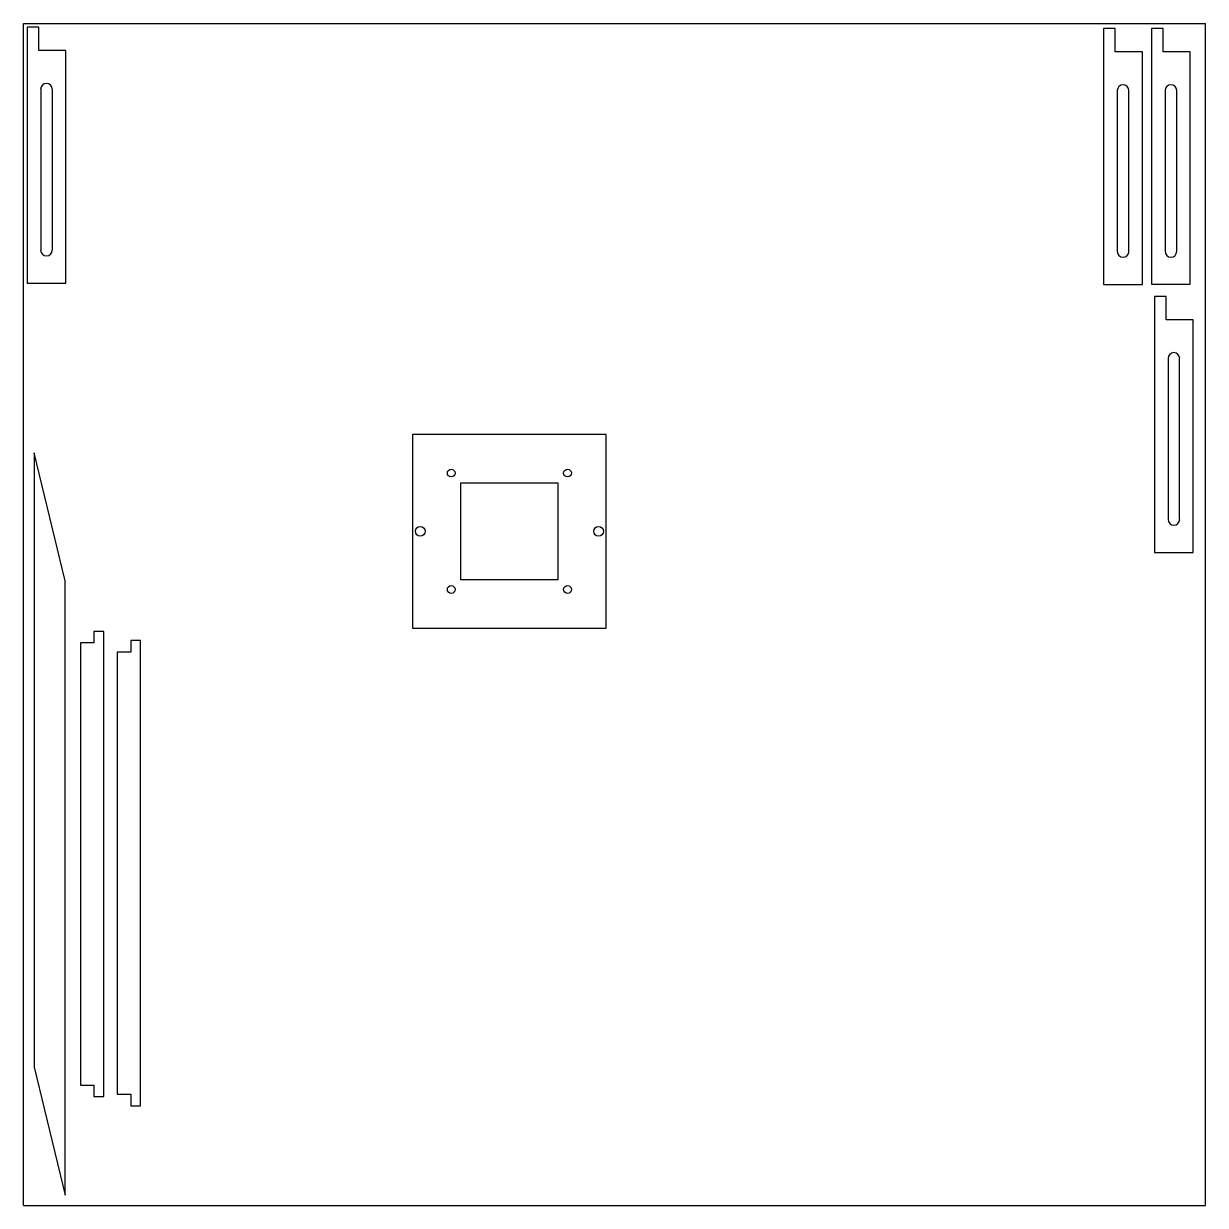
# Model space of a CAD drawing. Header units: inches. Extents: x 0 to 12, y 0 to 12.
import ezdxf

# ---------------------------------------------------------------- set-up
doc = ezdxf.new("R2010")
doc.units = ezdxf.units.IN
doc.header["$LTSCALE"] = 0.782222
doc.header["$MEASUREMENT"] = 0
doc.layers.get('0').update_dxf_attribs({"linetype": 'CONTINUOUS'})

msp = doc.modelspace()

# ---------------------------------------------------------------- linework, layer by layer
at = {"color": 7, "linetype": 'CONTINUOUS'}
for p, q in [((0, 0), (0, 12)), ((0, 12), (12, 12)), ((12, 0), (12, 12)), ((0.036, 11.964), (0.036, 9.365)), ((0.154, 11.964), (0.036, 11.964)), ((0.154, 11.728), (0.154, 11.964)), ((10.967, 11.95), (10.967, 9.351)), ((11.085, 11.95), (10.967, 11.95)), ((11.085, 11.714), (11.085, 11.95)), ((11.453, 11.951), (11.453, 9.353)), ((11.571, 11.951), (11.453, 11.951)), ((11.571, 11.715), (11.571, 11.951)), ((0.429, 11.728), (0.154, 11.728)), ((0.429, 9.365), (0.429, 11.728)), ((11.361, 11.714), (11.085, 11.714)), ((11.361, 9.351), (11.361, 11.714)), ((11.847, 11.715), (11.571, 11.715)), ((11.847, 9.353), (11.847, 11.715)), ((0.173, 11.334), (0.173, 9.7)), ((0.292, 9.7), (0.292, 11.334)), ((11.105, 11.32), (11.105, 9.686)), ((11.223, 9.686), (11.223, 11.32)), ((11.591, 11.321), (11.591, 9.688)), ((11.709, 9.688), (11.709, 11.321)), ((0.036, 9.365), (0.429, 9.365)), ((10.967, 9.351), (11.361, 9.351)), ((11.453, 9.353), (11.847, 9.353)), ((11.483, 9.23), (11.483, 6.631)), ((11.601, 9.23), (11.483, 9.23)), ((11.601, 8.993), (11.601, 9.23)), ((11.877, 8.993), (11.601, 8.993)), ((11.877, 6.631), (11.877, 8.993)), ((11.621, 8.6), (11.621, 6.966)), ((11.739, 6.966), (11.739, 8.6)), ((3.948, 7.829), (3.948, 5.861)), ((5.917, 7.829), (3.948, 7.829)), ((5.917, 5.861), (5.917, 7.829)), ((0.107, 7.642), (0.107, 1.403)), ((0.422, 6.342), (0.107, 7.642)), ((4.44, 6.353), (4.44, 7.337)), ((4.44, 7.337), (5.424, 7.337)), ((5.424, 7.337), (5.424, 6.353)), ((11.483, 6.631), (11.877, 6.631)), ((0.422, 0.103), (0.422, 6.342)), ((5.424, 6.353), (4.44, 6.353)), ((0.714, 5.829), (0.714, 5.711)), ((0.813, 5.829), (0.714, 5.829)), ((0.813, 1.104), (0.813, 5.829)), ((3.948, 5.861), (5.917, 5.861)), ((0.576, 5.711), (0.576, 1.222)), ((0.714, 5.711), (0.576, 5.711)), ((1.089, 5.735), (1.089, 5.617)), ((1.188, 5.735), (1.089, 5.735)), ((1.188, 1.011), (1.188, 5.735)), ((0.951, 5.617), (0.951, 1.129)), ((1.089, 5.617), (0.951, 5.617)), ((0.107, 1.403), (0.422, 0.103)), ((0.576, 1.222), (0.714, 1.222)), ((0.714, 1.222), (0.714, 1.104)), ((0.714, 1.104), (0.813, 1.104)), ((0.951, 1.129), (1.089, 1.129)), ((1.089, 1.129), (1.089, 1.011)), ((1.089, 1.011), (1.188, 1.011)), ((0, 0), (12, 0))]:
    msp.add_line(p, q, dxfattribs=at)
for centre, radius in [((4.342, 7.436), 0.0394), ((5.523, 7.436), 0.0394), ((4.027, 6.845), 0.0492), ((5.838, 6.845), 0.0492), ((4.342, 6.254), 0.0394), ((5.523, 6.254), 0.0394)]:
    msp.add_circle(centre, radius, dxfattribs=at)
for centre, start, end in [((0.232, 11.334), 0, 180), ((11.164, 11.32), 0, 180), ((11.65, 11.321), 0, 180), ((0.232, 9.7), 180, 360), ((11.164, 9.686), 180, 360), ((11.65, 9.688), 180, 360), ((11.68, 8.6), 0, 180), ((11.68, 6.966), 180, 360)]:
    msp.add_arc(centre, 0.0591, start, end, dxfattribs=at)

doc.saveas('drawing.dxf')
